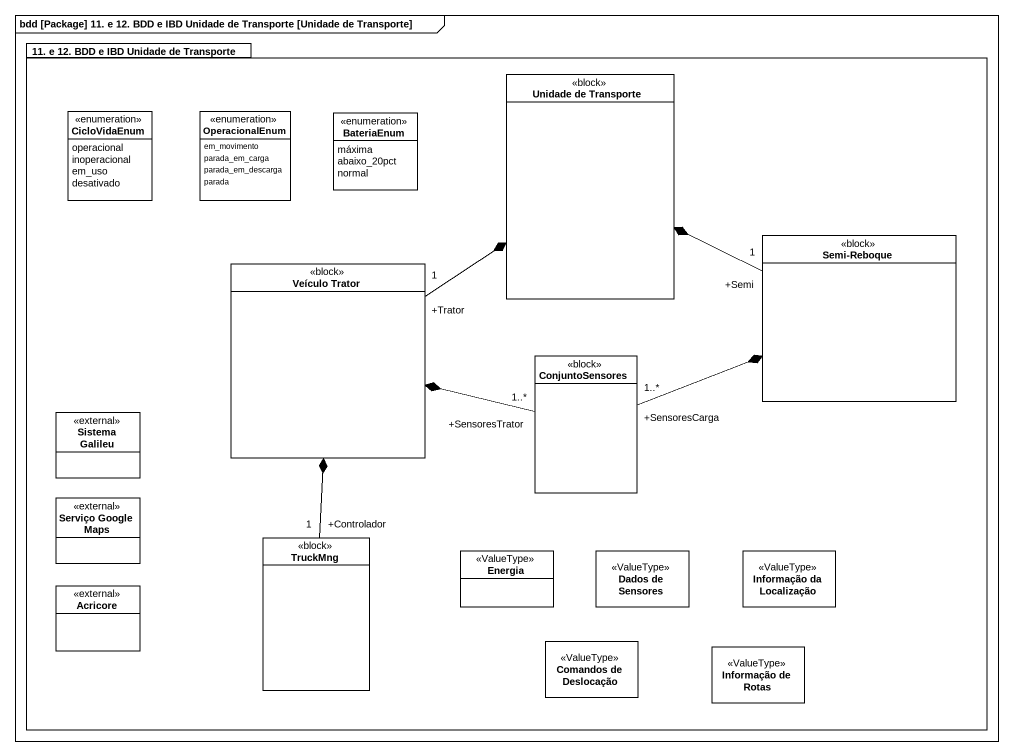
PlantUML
@startuml
mainframe bdd [Package] 11. e 12. BDD e IBD Unidade de Transporte [Unidade de Transporte]
hide circle
hide empty members
package "11. e 12. BDD e IBD Unidade de Transporte" as p11_e_12_BDD_e_IBD_Unidade {
  class "Unidade de Transporte" as Unidade_de_Transporte <<block>>
  enum CicloVidaEnum {
    operacional
    inoperacional
    em_uso
    desativado
  }
  enum OperacionalEnum {
    em_movimento
    parada_em_carga
    parada_em_descarga
    parada
  }
  enum BateriaEnum {
    máxima
    abaixo_20pct
    normal
  }
  class "Veículo Trator" as Veículo_Trator <<block>>
  class "Semi-Reboque" as Semi_Reboque <<block>>
  class ConjuntoSensores <<block>>
  class "Sistema Galileu" as Sistema_Galileu <<external>>
  class "Serviço Google Maps" as Serviço_Google_Maps <<external>>
  class TruckMng <<block>>
  class Energia <<ValueType>>
  class "Dados de Sensores" as Dados_de_Sensores <<ValueType>>
  class "Informação da Localização" as Informação_da_Localização <<ValueType>>
  class Acricore <<external>>
  class "Comandos de Deslocação" as Comandos_de_Deslocação <<ValueType>>
  class "Informação de Rotas" as Informação_de_Rotas <<ValueType>>
}
Veículo_Trator "+Trator\n1" -up-* Unidade_de_Transporte
Semi_Reboque "+Semi\n1" -left-* Unidade_de_Transporte
ConjuntoSensores "+SensoresTrator\n1..*" -left-* Veículo_Trator
ConjuntoSensores "+SensoresCarga\n1..*" -right-* Semi_Reboque
TruckMng "+Controlador\n1" -up-* Veículo_Trator
@enduml
